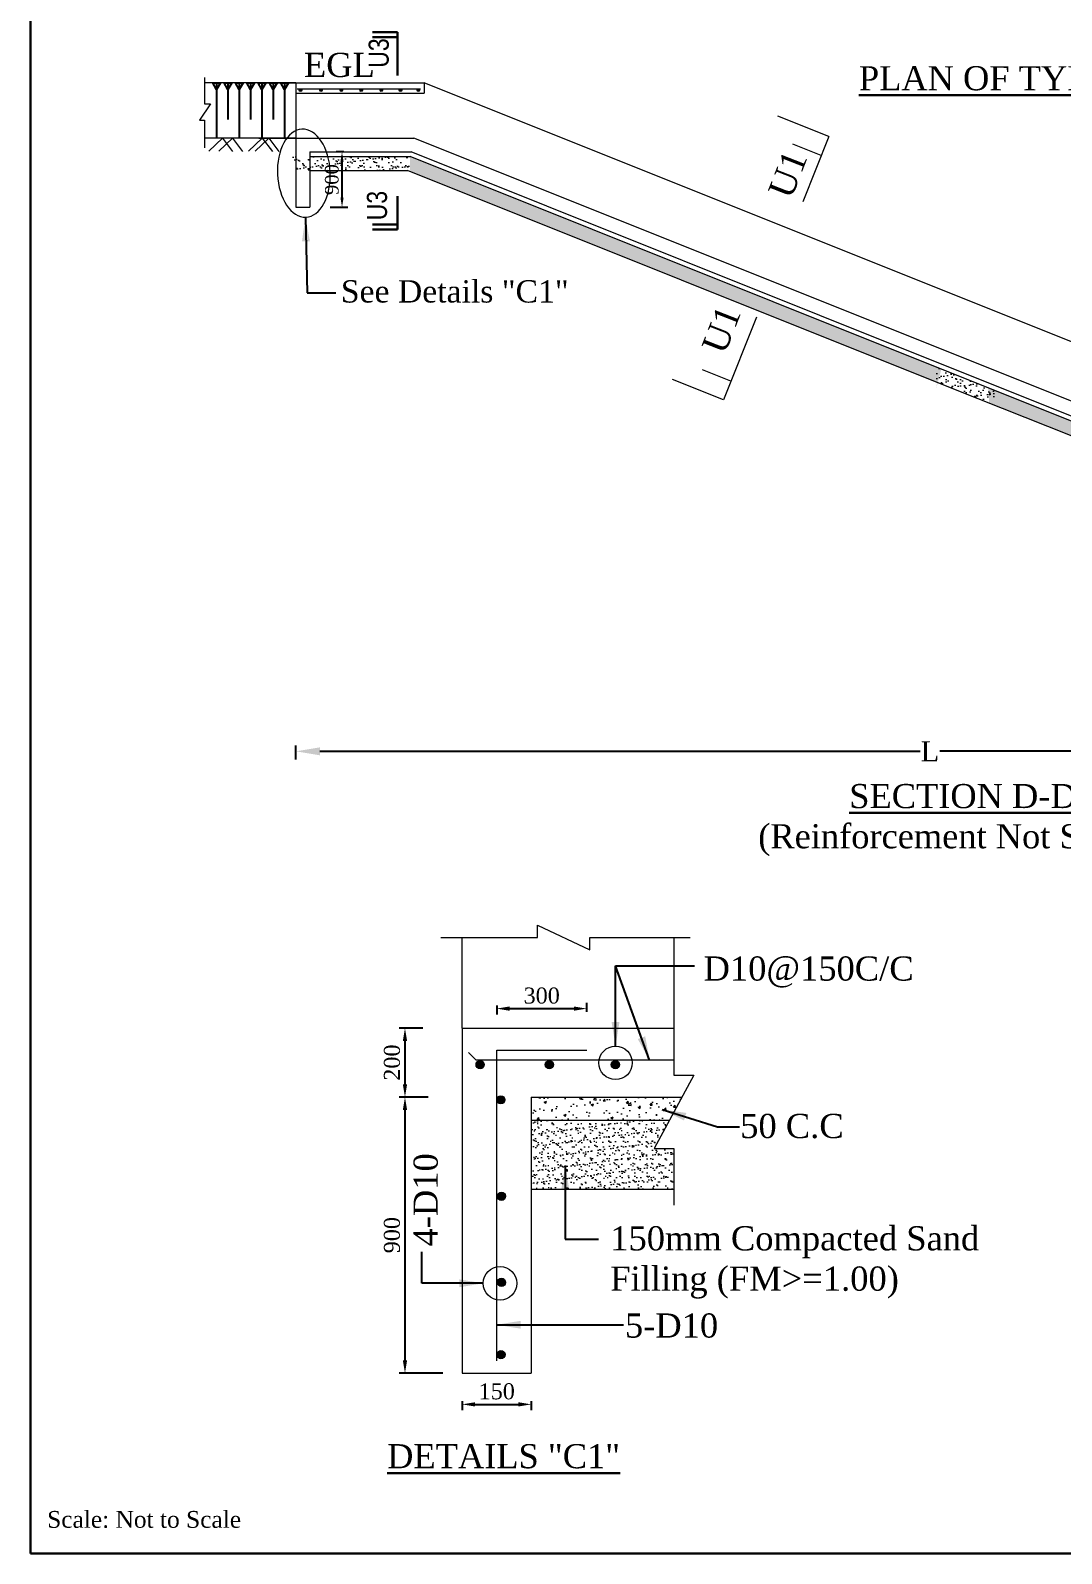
# Model space of a CAD drawing. Header units: metres. Extents: x -2434 to 11656, y -15288 to 8109.
# Drawn here: x 3178.5 to 3242.9, y -14114.4 to -14019.2 of the extents above; entities that cross this region are included whole.
import ezdxf

# ---------------------------------------------------------------- set-up
doc = ezdxf.new("R2010")
doc.units = ezdxf.units.M
doc.layers.add('Blocks', color=11, linetype='Continuous', lineweight=9)
doc.layers.add('Layer1', color=7, linetype='Continuous', lineweight=13)
doc.layers.add('LINE', color=7, linetype='Continuous')
doc.styles.get("Standard").update_dxf_attribs({"font": 'times.ttf'})
doc.styles.add('TIMES', font='ARIALN.TTF')
doc.dimstyles.get("Standard").update_dxf_attribs({"dimtxt": 0.5, "dimasz": 0.4075, "dimexe": 0.364, "dimexo": 0.219, "dimgap": 0.09, "dimtad": 0, "dimdec": 0, "dimlfac": 1000, "dimzin": 0, "dimdsep": 46, "dimtxsty": 'Standard', "dimcen": 0.09, "dimadec": 0, "dimazin": 0, "dimtfac": 1, "dimtdec": 0, "dimtofl": 0, "dimtmove": 0, "dimatfit": 3, "dimfxl": 1, "dimtolj": 1, "dimtzin": 0, "dimarcsym": 0})
pattern_1 = [(50, (3392.7416, -14631.315), (1.4665866, -0.1283096), [0.1533525, -1.6868775]), (355, (3392.7416, -14631.315), (-0.2837047, 1.538006), [0.122682, -1.349502]), (100.451, (3392.8638, -14631.3257), (1.182887, 1.4096893), [0.1303295, -1.4336245]), (46.1842, (3392.7416, -14630.9061), (2.182186, -0.338441), [0.230029, -2.530316]), (96.6356, (3392.9234, -14630.9343), (1.911104, 1.991776), [0.195494, -2.150437]), (351.184, (3392.7416, -14630.906), (1.911107, 1.991772), [0.184023, -2.024253]), (21, (3392.946, -14631.0083), (1.2204998, -0.8232374), [0.1533525, -1.6868775]), (326, (3392.946, -14631.0083), (0.4975063, 1.482713), [0.122682, -1.349502]), (71.4514, (3393.0477, -14631.077), (1.7180028, 0.659479), [0.1303295, -1.4336245]), (37.5, (3392.74155, -14631.31505), (0.02486326, 0.68066806), [0, -1.3331444, 0, -1.369949, 0, -1.3546137]), (7.5, (3392.74155, -14631.31505), (0.5378983, 0.8064536), [0, -0.7810754, 0, -1.3024739, 0, -0.5162867]), (327.5, (3392.2856, -14631.31505), (1.0915043, -0.0461164), [0, -0.511175, 0, -1.594866, 0, -2.1162645]), (317.5, (3392.0811, -14631.3151), (1.1924399, 0.2046833), [0, -0.6645275, 0, -1.0591546, 0, -1.5028545])]
pattern_2 = [(37.5, (3392.74155, -14631.31505), (-0.01840036, 0.56282522), [0, -0.443992, 0, -0.49657, 0, -0.4746625]), (7.5, (3392.74155, -14631.31505), (0.5169518, 0.8243489), [0, -0.239522, 0, -0.400177, 0, -0.1533525]), (327.5, (3392.38227, -14631.31505), (0.90964123, 0.00165276), [0, -0.14605, 0, -0.52578, 0, -0.686435]), (317.5, (3392.3823, -14631.31505), (0.8780899, 0.2563687), [0, -0.073025, 0, -0.344678, 0, -0.394335])]
pattern_3 = [(37.5, (3345.56515, -14675.08254), (-0.01840036, 0.56282522), [0, -0.443992, 0, -0.49657, 0, -0.4746625]), (7.5, (3345.56515, -14675.08254), (0.5169518, 0.8243489), [0, -0.239522, 0, -0.400177, 0, -0.1533525]), (327.5, (3345.20587, -14675.08254), (0.90964123, 0.00165276), [0, -0.14605, 0, -0.52578, 0, -0.686435]), (317.5, (3345.2059, -14675.0825), (0.8780899, 0.2563687), [0, -0.073025, 0, -0.344678, 0, -0.394335])]
pattern_4 = [(37.5, (3345.56515, -14679.736), (-0.01840036, 0.56282522), [0, -0.443992, 0, -0.49657, 0, -0.4746625]), (7.5, (3345.56515, -14679.736), (0.5169518, 0.8243489), [0, -0.239522, 0, -0.400177, 0, -0.1533525]), (327.5, (3345.20587, -14679.736), (0.90964123, 0.00165276), [0, -0.14605, 0, -0.52578, 0, -0.686435]), (317.5, (3345.2059, -14679.736), (0.8780899, 0.2563687), [0, -0.073025, 0, -0.344678, 0, -0.394335])]

# ---------------------------------------------------------------- blocks, each defined once
blk = doc.blocks.new('*D1212')
at = {"layer": 'Blocks', "color": 0, "lineweight": -2, "ltscale": 0.5}
for p, q in [((3205.444, -14104.839), (3205.444, -14105.403)), ((3206.244, -14105.039), (3208.957, -14105.039)), ((3209.757, -14104.839), (3209.757, -14105.403))]:
    blk.add_line(p, q, dxfattribs=at)
at = {"layer": 'Blocks', "color": 0, "lineweight": -3, "ltscale": 0.5}
for points in [[(3206.244, -14104.906), (3206.244, -14105.172), (3205.444, -14105.039)], [(3208.957, -14104.906), (3208.957, -14105.172), (3209.757, -14105.039)]]:
    blk.add_solid(points, dxfattribs=at)
at = {"layer": 'Defpoints', "color": 0, "lineweight": -3, "ltscale": 0.5}
for p in [(3205.444, -14104.62), (3209.757, -14104.62), (3209.757, -14105.039)]:
    blk.add_point(p, dxfattribs=at)
at = {"layer": 'Blocks', "color": 0, "lineweight": 30, "ltscale": 0.5, "insert": (3207.601, -14104.23), "char_height": 1, "attachment_point": 5}
blk.add_mtext('\\A1;150', dxfattribs=at)
blk = doc.blocks.new('*D1213')
at = {"layer": 'Blocks', "color": 0, "lineweight": -2, "ltscale": 0.5}
for p, q in [((3202.981, -14081.528), (3201.501, -14081.528)), ((3201.865, -14082.328), (3201.865, -14085.04)), ((3203.314, -14085.84), (3201.501, -14085.84))]:
    blk.add_line(p, q, dxfattribs=at)
at = {"layer": 'Blocks', "color": 0, "lineweight": -3, "ltscale": 0.5}
for points in [[(3201.732, -14082.328), (3201.998, -14082.328), (3201.865, -14081.528)], [(3201.732, -14085.04), (3201.998, -14085.04), (3201.865, -14085.84)]]:
    blk.add_solid(points, dxfattribs=at)
at = {"layer": 'Defpoints', "color": 0, "lineweight": -3, "ltscale": 0.5}
for p in [(3203.2, -14081.528), (3201.865, -14085.84), (3203.533, -14085.84)]:
    blk.add_point(p, dxfattribs=at)
at = {"layer": 'Blocks', "color": 0, "lineweight": 30, "ltscale": 0.5, "insert": (3201.056, -14083.684), "char_height": 1, "attachment_point": 5, "rotation": 90}
blk.add_mtext('\\A1;200', dxfattribs=at)
blk = doc.blocks.new('*D1214')
at = {"layer": 'Blocks', "color": 0, "lineweight": -2, "ltscale": 0.5}
for p, q in [((3202.981, -14085.84), (3201.501, -14085.84)), ((3201.865, -14086.64), (3201.865, -14102.29)), ((3204.223, -14103.09), (3201.501, -14103.09))]:
    blk.add_line(p, q, dxfattribs=at)
at = {"layer": 'Blocks', "color": 0, "lineweight": -3, "ltscale": 0.5}
for points in [[(3201.732, -14086.64), (3201.998, -14086.64), (3201.865, -14085.84)], [(3201.732, -14102.29), (3201.998, -14102.29), (3201.865, -14103.09)]]:
    blk.add_solid(points, dxfattribs=at)
at = {"layer": 'Defpoints', "color": 0, "lineweight": -3, "ltscale": 0.5}
for p in [(3203.2, -14085.84), (3201.865, -14103.09), (3204.442, -14103.09)]:
    blk.add_point(p, dxfattribs=at)
at = {"layer": 'Blocks', "color": 0, "lineweight": 30, "ltscale": 0.5, "insert": (3201.055, -14094.465), "char_height": 1, "attachment_point": 5, "rotation": 90}
blk.add_mtext('\\A1;900', dxfattribs=at)
blk = doc.blocks.new('*D1215')
at = {"layer": 'Blocks', "color": 0, "lineweight": -2, "ltscale": 0.5}
for p, q in [((3207.601, -14080.112), (3207.601, -14080.676)), ((3213.221, -14080.512), (3213.221, -14079.948)), ((3208.401, -14080.312), (3212.421, -14080.312))]:
    blk.add_line(p, q, dxfattribs=at)
at = {"layer": 'Blocks', "color": 0, "lineweight": -3, "ltscale": 0.5}
for points in [[(3208.401, -14080.179), (3208.401, -14080.445), (3207.601, -14080.312)], [(3212.421, -14080.179), (3212.421, -14080.445), (3213.221, -14080.312)]]:
    blk.add_solid(points, dxfattribs=at)
at = {"layer": 'Defpoints', "color": 0, "lineweight": -3, "ltscale": 0.5}
for p in [(3207.601, -14079.893), (3213.221, -14080.312), (3213.221, -14080.731)]:
    blk.add_point(p, dxfattribs=at)
at = {"layer": 'Blocks', "color": 0, "lineweight": 30, "ltscale": 0.5, "insert": (3210.411, -14079.503), "char_height": 1, "attachment_point": 5}
blk.add_mtext('\\A1;300', dxfattribs=at)
blk = doc.blocks.new('*D1237')
at = {"layer": 'Blocks', "color": 0, "lineweight": -2, "ltscale": 0.5}
for p, q in [((3198.043, -14026.787), (3197.566, -14026.787)), ((3197.93, -14029.637), (3197.93, -14027.387)), ((3197.19, -14030.237), (3198.294, -14030.237))]:
    blk.add_line(p, q, dxfattribs=at)
at = {"layer": 'Blocks', "color": 0, "lineweight": -3, "ltscale": 0.5}
for points in [[(3197.83, -14027.387), (3198.03, -14027.387), (3197.93, -14026.787)], [(3197.83, -14029.637), (3198.03, -14029.637), (3197.93, -14030.237)]]:
    blk.add_solid(points, dxfattribs=at)
at = {"layer": 'Defpoints', "color": 0, "lineweight": -3, "ltscale": 0.5}
for p in [(3197.93, -14026.787), (3198.262, -14026.787), (3196.971, -14030.237)]:
    blk.add_point(p, dxfattribs=at)
at = {"layer": 'Blocks', "color": 0, "lineweight": 30, "ltscale": 0.5, "insert": (3197.296, -14028.512), "char_height": 0.85, "attachment_point": 5, "rotation": 90}
blk.add_mtext('\\A1;900', dxfattribs=at)
blk = doc.blocks.new('*D1238')
at = {"layer": 'Blocks', "color": 0, "lineweight": -2, "ltscale": 0.5}
for p, q in [((3274.299, -14060.159), (3274.299, -14064.6)), ((3195.053, -14064.74), (3195.053, -14063.872)), ((3196.553, -14064.236), (3234.06, -14064.236)), ((3272.799, -14064.236), (3235.291, -14064.236))]:
    blk.add_line(p, q, dxfattribs=at)
at = {"layer": 'Blocks', "color": 0, "lineweight": -3, "ltscale": 0.5}
for points in [[(3196.553, -14063.986), (3196.553, -14064.486), (3195.053, -14064.236)], [(3272.799, -14063.986), (3272.799, -14064.486), (3274.299, -14064.236)]]:
    blk.add_solid(points, dxfattribs=at)
at = {"layer": 'Defpoints', "color": 0, "lineweight": -3, "ltscale": 0.5}
for p in [(3274.299, -14059.94), (3195.053, -14064.959), (3274.299, -14064.236)]:
    blk.add_point(p, dxfattribs=at)
at = {"layer": 'Blocks', "color": 0, "lineweight": 30, "ltscale": 0.5, "insert": (3234.676, -14064.236), "char_height": 1.25, "attachment_point": 5}
blk.add_mtext('\\A1;L', dxfattribs=at)
blk = doc.blocks.new('*D1261')
at = {"layer": 'Blocks', "color": 0, "lineweight": -2, "ltscale": 0.5}
for p, q in [((3205.444, -14104.839), (3205.444, -14105.403)), ((3206.244, -14105.039), (3208.957, -14105.039)), ((3209.757, -14104.839), (3209.757, -14105.403))]:
    blk.add_line(p, q, dxfattribs=at)
at = {"layer": 'Blocks', "color": 0, "lineweight": -3, "ltscale": 0.5}
for points in [[(3206.244, -14104.906), (3206.244, -14105.172), (3205.444, -14105.039)], [(3208.957, -14104.906), (3208.957, -14105.172), (3209.757, -14105.039)]]:
    blk.add_solid(points, dxfattribs=at)
at = {"layer": 'Defpoints', "color": 0, "lineweight": -3, "ltscale": 0.5}
for p in [(3205.444, -14104.62), (3209.757, -14104.62), (3209.757, -14105.039)]:
    blk.add_point(p, dxfattribs=at)
at = {"layer": 'Blocks', "color": 0, "lineweight": 30, "ltscale": 0.5, "insert": (3207.601, -14104.23), "char_height": 1, "attachment_point": 5}
blk.add_mtext('\\A1;150', dxfattribs=at)
blk = doc.blocks.new('*D1262')
at = {"layer": 'Blocks', "color": 0, "lineweight": -2, "ltscale": 0.5}
for p, q in [((3202.981, -14081.528), (3201.501, -14081.528)), ((3201.865, -14082.328), (3201.865, -14085.04)), ((3203.314, -14085.84), (3201.501, -14085.84))]:
    blk.add_line(p, q, dxfattribs=at)
at = {"layer": 'Blocks', "color": 0, "lineweight": -3, "ltscale": 0.5}
for points in [[(3201.732, -14082.328), (3201.998, -14082.328), (3201.865, -14081.528)], [(3201.732, -14085.04), (3201.998, -14085.04), (3201.865, -14085.84)]]:
    blk.add_solid(points, dxfattribs=at)
at = {"layer": 'Defpoints', "color": 0, "lineweight": -3, "ltscale": 0.5}
for p in [(3203.2, -14081.528), (3201.865, -14085.84), (3203.533, -14085.84)]:
    blk.add_point(p, dxfattribs=at)
at = {"layer": 'Blocks', "color": 0, "lineweight": 30, "ltscale": 0.5, "insert": (3201.056, -14083.684), "char_height": 1, "attachment_point": 5, "rotation": 90}
blk.add_mtext('\\A1;200', dxfattribs=at)
blk = doc.blocks.new('*D1263')
at = {"layer": 'Blocks', "color": 0, "lineweight": -2, "ltscale": 0.5}
for p, q in [((3202.981, -14085.84), (3201.501, -14085.84)), ((3201.865, -14086.64), (3201.865, -14102.29)), ((3204.223, -14103.09), (3201.501, -14103.09))]:
    blk.add_line(p, q, dxfattribs=at)
at = {"layer": 'Blocks', "color": 0, "lineweight": -3, "ltscale": 0.5}
for points in [[(3201.732, -14086.64), (3201.998, -14086.64), (3201.865, -14085.84)], [(3201.732, -14102.29), (3201.998, -14102.29), (3201.865, -14103.09)]]:
    blk.add_solid(points, dxfattribs=at)
at = {"layer": 'Defpoints', "color": 0, "lineweight": -3, "ltscale": 0.5}
for p in [(3203.2, -14085.84), (3201.865, -14103.09), (3204.442, -14103.09)]:
    blk.add_point(p, dxfattribs=at)
at = {"layer": 'Blocks', "color": 0, "lineweight": 30, "ltscale": 0.5, "insert": (3201.055, -14094.465), "char_height": 1, "attachment_point": 5, "rotation": 90}
blk.add_mtext('\\A1;900', dxfattribs=at)
blk = doc.blocks.new('*D1264')
at = {"layer": 'Blocks', "color": 0, "lineweight": -2, "ltscale": 0.5}
for p, q in [((3207.601, -14080.112), (3207.601, -14080.676)), ((3213.221, -14080.512), (3213.221, -14079.948)), ((3208.401, -14080.312), (3212.421, -14080.312))]:
    blk.add_line(p, q, dxfattribs=at)
at = {"layer": 'Blocks', "color": 0, "lineweight": -3, "ltscale": 0.5}
for points in [[(3208.401, -14080.179), (3208.401, -14080.445), (3207.601, -14080.312)], [(3212.421, -14080.179), (3212.421, -14080.445), (3213.221, -14080.312)]]:
    blk.add_solid(points, dxfattribs=at)
at = {"layer": 'Defpoints', "color": 0, "lineweight": -3, "ltscale": 0.5}
for p in [(3207.601, -14079.893), (3213.221, -14080.312), (3213.221, -14080.731)]:
    blk.add_point(p, dxfattribs=at)
at = {"layer": 'Blocks', "color": 0, "lineweight": 30, "ltscale": 0.5, "insert": (3210.411, -14079.503), "char_height": 1, "attachment_point": 5}
blk.add_mtext('\\A1;300', dxfattribs=at)
blk = doc.blocks.new('*D1282')
at = {"layer": 'Blocks', "color": 0, "lineweight": -2, "ltscale": 0.5}
for p, q in [((3198.043, -14026.787), (3197.566, -14026.787)), ((3197.93, -14029.637), (3197.93, -14027.387)), ((3197.19, -14030.237), (3198.294, -14030.237))]:
    blk.add_line(p, q, dxfattribs=at)
at = {"layer": 'Blocks', "color": 0, "lineweight": -3, "ltscale": 0.5}
for points in [[(3197.83, -14027.387), (3198.03, -14027.387), (3197.93, -14026.787)], [(3197.83, -14029.637), (3198.03, -14029.637), (3197.93, -14030.237)]]:
    blk.add_solid(points, dxfattribs=at)
at = {"layer": 'Defpoints', "color": 0, "lineweight": -3, "ltscale": 0.5}
for p in [(3197.93, -14026.787), (3198.262, -14026.787), (3196.971, -14030.237)]:
    blk.add_point(p, dxfattribs=at)
at = {"layer": 'Blocks', "color": 0, "lineweight": 30, "ltscale": 0.5, "insert": (3197.296, -14028.512), "char_height": 0.85, "attachment_point": 5, "rotation": 90}
blk.add_mtext('\\A1;900', dxfattribs=at)
blk = doc.blocks.new('*D1283')
at = {"layer": 'Blocks', "color": 0, "lineweight": -2, "ltscale": 0.5}
for p, q in [((3274.299, -14060.159), (3274.299, -14064.6)), ((3195.053, -14064.74), (3195.053, -14063.872)), ((3196.553, -14064.236), (3234.06, -14064.236)), ((3272.799, -14064.236), (3235.291, -14064.236))]:
    blk.add_line(p, q, dxfattribs=at)
at = {"layer": 'Blocks', "color": 0, "lineweight": -3, "ltscale": 0.5}
for points in [[(3196.553, -14063.986), (3196.553, -14064.486), (3195.053, -14064.236)], [(3272.799, -14063.986), (3272.799, -14064.486), (3274.299, -14064.236)]]:
    blk.add_solid(points, dxfattribs=at)
at = {"layer": 'Defpoints', "color": 0, "lineweight": -3, "ltscale": 0.5}
for p in [(3274.299, -14059.94), (3195.053, -14064.959), (3274.299, -14064.236)]:
    blk.add_point(p, dxfattribs=at)
at = {"layer": 'Blocks', "color": 0, "lineweight": 30, "ltscale": 0.5, "insert": (3234.676, -14064.236), "char_height": 1.25, "attachment_point": 5}
blk.add_mtext('\\A1;L', dxfattribs=at)

msp = doc.modelspace()

# ---------------------------------------------------------------- hatches: boundary and pattern name
at = {"layer": 'Blocks', "lineweight": 13, "ltscale": 0.05}
for points in [[(3195.258964, -14022.924963, 1), (3195.41327, -14022.924963, 1)], [(3195.258964, -14022.924963, 1), (3195.41327, -14022.924963, 1)], [(3196.53641, -14022.924963, 1), (3196.690717, -14022.924963, 1)], [(3196.53641, -14022.924963, 1), (3196.690717, -14022.924963, 1)], [(3197.815256, -14022.924963, 1), (3197.969562, -14022.924963, 1)], [(3197.815256, -14022.924963, 1), (3197.969562, -14022.924963, 1)], [(3199.053362, -14022.924963, 1), (3199.207668, -14022.924963, 1)], [(3199.053362, -14022.924963, 1), (3199.207668, -14022.924963, 1)], [(3200.305631, -14022.924963, 1), (3200.459937, -14022.924963, 1)], [(3200.305631, -14022.924963, 1), (3200.459937, -14022.924963, 1)], [(3201.507193, -14022.924963, 1), (3201.661499, -14022.924963, 1)], [(3201.507193, -14022.924963, 1), (3201.661499, -14022.924963, 1)], [(3202.624653, -14022.924963, 1), (3202.778959, -14022.924963, 1)], [(3202.624653, -14022.924963, 1), (3202.778959, -14022.924963, 1)], [(3206.304349, -14083.812657, 1), (3206.818703, -14083.812657, 1)], [(3206.304349, -14083.812657, 1), (3206.818703, -14083.812657, 1)], [(3210.630113, -14083.812657, 1), (3211.144468, -14083.812657, 1)], [(3210.630113, -14083.812657, 1), (3211.144468, -14083.812657, 1)], [(3214.760222, -14083.812657, 1), (3215.274576, -14083.812657, 1)], [(3214.760222, -14083.812657, 1), (3215.274576, -14083.812657, 1)], [(3207.59963, -14086.011111, 1), (3208.113985, -14086.011111, 1)], [(3207.59963, -14086.011111, 1), (3208.113985, -14086.011111, 1)], [(3207.636174, -14092.035485, 1), (3208.150528, -14092.035485, 1)], [(3207.636174, -14092.035485, 1), (3208.150528, -14092.035485, 1)], [(3207.636174, -14097.418965, 1), (3208.150528, -14097.418965, 1)], [(3207.636174, -14097.418965, 1), (3208.150528, -14097.418965, 1)], [(3207.605575, -14101.927894, 1), (3208.11993, -14101.927894, 1)], [(3207.605575, -14101.927894, 1), (3208.11993, -14101.927894, 1)]]:
    msp.add_hatch(color=0, dxfattribs=at).paths.add_polyline_path(points)
at = {"layer": 'Blocks', "lineweight": 5, "ltscale": 0.05}
h = msp.add_hatch(dxfattribs=at)
h.set_pattern_fill('AR-SAND', color=0, scale=0.0115, style=0)
h.set_pattern_definition(pattern_3)
edge = h.paths.add_edge_path()
edge.add_line((3202.187884, -14027.074644), (3194.717253, -14027.074644))
edge.add_ellipse((3193.218179, -14028.116962), major_axis=(0.120804, -2.752532), ratio=0.598963303, start_angle=92.23859277, end_angle=110.73779782, ccw=False)
edge.add_line((3194.860868, -14027.937144), (3202.021781, -14027.937144))
edge.add_line((3202.021781, -14027.937144), (3202.187884, -14028.003585))
edge.add_line((3202.187884, -14028.003585), (3202.187884, -14027.074644))
h.paths.add_polyline_path([(3194.801917, -14029.786523), (3194.801917, -14027.237764), (3196.2879, -14027.237764), (3196.2879, -14029.786523)], flags=9)
h = msp.add_hatch(dxfattribs=at)
h.set_pattern_fill('AR-SAND', color=0, scale=0.0115, style=0)
h.set_pattern_definition(pattern_3)
edge = h.paths.add_edge_path()
edge.add_line((3202.187884, -14027.074644), (3194.717253, -14027.074644))
edge.add_ellipse((3193.218179, -14028.116962), major_axis=(0.120804, -2.752532), ratio=0.598963303, start_angle=92.23859277, end_angle=110.73779782, ccw=False)
edge.add_line((3194.860868, -14027.937144), (3202.021781, -14027.937144))
edge.add_line((3202.021781, -14027.937144), (3202.187884, -14028.003585))
edge.add_line((3202.187884, -14028.003585), (3202.187884, -14027.074644))
h.paths.add_polyline_path([(3194.801917, -14029.786523), (3194.801917, -14027.237764), (3196.2879, -14027.237764), (3196.2879, -14029.786523)], flags=9)
h = msp.add_hatch(dxfattribs=at)
h.set_pattern_fill('AR-SAND', color=0, scale=0.0115, style=0)
h.set_pattern_definition(pattern_3)
edge = h.paths.add_edge_path()
edge.add_line((3202.187884, -14027.074644), (3202.187884, -14028.003585))
edge.add_line((3202.187884, -14028.003585), (3235.128227, -14041.179722))
edge.add_ellipse((3236.709072, -14042.107273), major_axis=(0.120804, -2.752532), ratio=0.598963303, start_angle=228.94664793, end_angle=248.80820933, ccw=False)
edge.add_line((3235.386477, -14040.354081), (3202.187884, -14027.074644))
h = msp.add_hatch(dxfattribs=at)
h.set_pattern_fill('AR-SAND', color=0, scale=0.0115, style=0)
h.set_pattern_definition(pattern_3)
edge = h.paths.add_edge_path()
edge.add_line((3202.187884, -14027.074644), (3202.187884, -14028.003585))
edge.add_line((3202.187884, -14028.003585), (3235.128227, -14041.179722))
edge.add_ellipse((3236.709072, -14042.107273), major_axis=(0.120804, -2.752532), ratio=0.598963303, start_angle=228.94664793, end_angle=248.80820933, ccw=False)
edge.add_line((3235.386477, -14040.354081), (3202.187884, -14027.074644))
h = msp.add_hatch(dxfattribs=at)
h.set_pattern_fill('AR-SAND', color=0, scale=0.0115, style=0)
h.set_pattern_definition(pattern_4)
h.paths.add_polyline_path([(3236.280013, -14041.640436), (3236.280013, -14040.711495), (3235.074893, -14040.229447), (3235.074893, -14041.158388)])
h = msp.add_hatch(dxfattribs=at)
h.set_pattern_fill('AR-SAND', color=0, scale=0.0115, style=0)
h.set_pattern_definition(pattern_4)
h.paths.add_polyline_path([(3236.280013, -14041.640436), (3236.280013, -14040.711495), (3235.074893, -14040.229447), (3235.074893, -14041.158388)])
h = msp.add_hatch(dxfattribs=at)
h.set_pattern_fill('AR-SAND', color=0, scale=0.0115, style=0)
h.set_pattern_definition(pattern_4)
h.paths.add_polyline_path([(3236.280013, -14041.640436), (3237.142513, -14041.985436), (3237.142513, -14041.056495), (3236.280013, -14040.711495)])
h = msp.add_hatch(dxfattribs=at)
h.set_pattern_fill('AR-SAND', color=0, scale=0.0115, style=0)
h.set_pattern_definition(pattern_4)
h.paths.add_polyline_path([(3236.280013, -14041.640436), (3237.142513, -14041.985436), (3237.142513, -14041.056495), (3236.280013, -14040.711495)])
h = msp.add_hatch(dxfattribs=at)
h.set_pattern_fill('AR-SAND', color=0, scale=0.0115, style=0)
h.set_pattern_definition(pattern_3)
h.paths.add_polyline_path([(3276.532468, -14058.966011), (3276.532468, -14056.420776), (3278.018451, -14056.420776), (3278.018451, -14058.966011)], flags=9)
h.paths.add_polyline_path([(3237.113242, -14043.746228), (3237.113242, -14041.197469), (3238.599225, -14041.197469), (3238.599225, -14043.746228)], flags=9)
h.paths.add_polyline_path([(3274.284353, -14056.687144), (3274.284353, -14055.824644), (3274.062884, -14055.824644), (3238.306141, -14041.521946), (3238.308428, -14041.536528), (3238.310669, -14041.551126), (3238.312863, -14041.565741), (3238.31501, -14041.580372), (3238.317109, -14041.595018), (3238.319162, -14041.609679), (3238.321167, -14041.624354), (3238.323125, -14041.639044), (3238.325035, -14041.653748), (3238.326898, -14041.668465), (3238.328714, -14041.683194), (3238.330482, -14041.697936), (3238.332203, -14041.712691), (3238.333876, -14041.727456), (3238.335501, -14041.742233), (3238.337079, -14041.757021), (3238.338609, -14041.771819), (3238.340091, -14041.786626), (3238.341525, -14041.801444), (3238.342911, -14041.81627), (3238.34425, -14041.831104), (3238.34554, -14041.845947), (3238.346782, -14041.860797), (3238.347977, -14041.875655), (3238.349123, -14041.89052), (3238.350221, -14041.90539), (3238.351271, -14041.920267), (3238.352273, -14041.935149), (3238.353226, -14041.950036), (3238.354132, -14041.964928), (3238.354989, -14041.979824), (3238.355798, -14041.994724), (3238.356558, -14042.009627), (3238.35727, -14042.024533), (3238.357934, -14042.039442), (3238.35855, -14042.054352), (3238.359117, -14042.069264), (3238.359635, -14042.084177), (3238.360106, -14042.099091), (3238.360527, -14042.114004), (3238.360901, -14042.128918), (3238.361226, -14042.143831), (3238.361502, -14042.158743), (3238.36173, -14042.173654), (3238.361909, -14042.188562), (3238.36204, -14042.203469), (3238.362123, -14042.218372), (3238.362157, -14042.233272), (3238.362142, -14042.248169), (3238.362079, -14042.263061), (3238.361968, -14042.277949), (3238.361808, -14042.292831), (3238.361599, -14042.307709), (3238.361342, -14042.32258), (3238.361037, -14042.337445), (3238.360683, -14042.352303), (3238.360281, -14042.367154), (3238.35983, -14042.381998), (3238.359331, -14042.396833), (3238.358783, -14042.41166), (3238.358187, -14042.426478), (3238.357542, -14042.441287), (3238.35685, -14042.456086), (3238.356108, -14042.470875), (3273.896781, -14056.687144)])
h = msp.add_hatch(dxfattribs=at)
h.set_pattern_fill('AR-SAND', color=0, scale=0.0115, style=0)
h.set_pattern_definition(pattern_3)
h.paths.add_polyline_path([(3276.532468, -14058.966011), (3276.532468, -14056.420776), (3278.018451, -14056.420776), (3278.018451, -14058.966011)], flags=9)
h.paths.add_polyline_path([(3237.113242, -14043.746228), (3237.113242, -14041.197469), (3238.599225, -14041.197469), (3238.599225, -14043.746228)], flags=9)
h.paths.add_polyline_path([(3274.284353, -14056.687144), (3274.284353, -14055.824644), (3274.062884, -14055.824644), (3238.306141, -14041.521946), (3238.308428, -14041.536528), (3238.310669, -14041.551126), (3238.312863, -14041.565741), (3238.31501, -14041.580372), (3238.317109, -14041.595018), (3238.319162, -14041.609679), (3238.321167, -14041.624354), (3238.323125, -14041.639044), (3238.325035, -14041.653748), (3238.326898, -14041.668465), (3238.328714, -14041.683194), (3238.330482, -14041.697936), (3238.332203, -14041.712691), (3238.333876, -14041.727456), (3238.335501, -14041.742233), (3238.337079, -14041.757021), (3238.338609, -14041.771819), (3238.340091, -14041.786626), (3238.341525, -14041.801444), (3238.342911, -14041.81627), (3238.34425, -14041.831104), (3238.34554, -14041.845947), (3238.346782, -14041.860797), (3238.347977, -14041.875655), (3238.349123, -14041.89052), (3238.350221, -14041.90539), (3238.351271, -14041.920267), (3238.352273, -14041.935149), (3238.353226, -14041.950036), (3238.354132, -14041.964928), (3238.354989, -14041.979824), (3238.355798, -14041.994724), (3238.356558, -14042.009627), (3238.35727, -14042.024533), (3238.357934, -14042.039442), (3238.35855, -14042.054352), (3238.359117, -14042.069264), (3238.359635, -14042.084177), (3238.360106, -14042.099091), (3238.360527, -14042.114004), (3238.360901, -14042.128918), (3238.361226, -14042.143831), (3238.361502, -14042.158743), (3238.36173, -14042.173654), (3238.361909, -14042.188562), (3238.36204, -14042.203469), (3238.362123, -14042.218372), (3238.362157, -14042.233272), (3238.362142, -14042.248169), (3238.362079, -14042.263061), (3238.361968, -14042.277949), (3238.361808, -14042.292831), (3238.361599, -14042.307709), (3238.361342, -14042.32258), (3238.361037, -14042.337445), (3238.360683, -14042.352303), (3238.360281, -14042.367154), (3238.35983, -14042.381998), (3238.359331, -14042.396833), (3238.358783, -14042.41166), (3238.358187, -14042.426478), (3238.357542, -14042.441287), (3238.35685, -14042.456086), (3238.356108, -14042.470875), (3273.896781, -14056.687144)])
h = msp.add_hatch(dxfattribs=at)
h.set_pattern_fill('AR-SAND', color=0, scale=0.0115, style=0)
h.set_pattern_definition(pattern_4)
h.paths.add_polyline_path([(3237.142513, -14041.985436), (3238.697091, -14042.607267), (3238.709917, -14041.683457), (3237.142513, -14041.056495)])
h = msp.add_hatch(dxfattribs=at)
h.set_pattern_fill('AR-SAND', color=0, scale=0.0115, style=0)
h.set_pattern_definition(pattern_4)
h.paths.add_polyline_path([(3237.142513, -14041.985436), (3238.697091, -14042.607267), (3238.709917, -14041.683457), (3237.142513, -14041.056495)])
h = msp.add_hatch(dxfattribs=at)
h.set_pattern_fill('AR-CONC', color=0, scale=0.00805, style=0)
h.set_pattern_definition(pattern_1)
h.paths.add_polyline_path([(3219.180888, -14085.840215), (3209.756918, -14085.840215), (3209.756918, -14087.277715), (3218.405904, -14087.277715)])
h = msp.add_hatch(dxfattribs=at)
h.set_pattern_fill('AR-CONC', color=0, scale=0.00805, style=0)
h.set_pattern_definition(pattern_1)
h.paths.add_polyline_path([(3219.180888, -14085.840215), (3209.756918, -14085.840215), (3209.756918, -14087.277715), (3218.405904, -14087.277715)])
h = msp.add_hatch(dxfattribs=at)
h.set_pattern_fill('AR-SAND', color=0, scale=0.0115, style=0)
h.set_pattern_definition(pattern_2)
h.paths.add_polyline_path([(3209.756918, -14087.277715), (3209.756918, -14091.590215), (3218.670195, -14091.590215), (3218.670195, -14089.058076), (3217.446077, -14089.058076), (3218.405904, -14087.277715)])
h = msp.add_hatch(dxfattribs=at)
h.set_pattern_fill('AR-SAND', color=0, scale=0.0115, style=0)
h.set_pattern_definition(pattern_2)
h.paths.add_polyline_path([(3209.756918, -14087.277715), (3209.756918, -14091.590215), (3218.670195, -14091.590215), (3218.670195, -14089.058076), (3217.446077, -14089.058076), (3218.405904, -14087.277715)])

# ---------------------------------------------------------------- linework, layer by layer
at = {"layer": 'Blocks', "color": 0, "lineweight": 13, "ltscale": 0.05}
for p, q in [((3195.052513, -14022.474644), (3189.34116, -14022.474644)), ((3195.052513, -14022.474644), (3189.34116, -14022.474644)), ((3192.723763, -14022.474644), (3203.073763, -14022.474644)), ((3192.723763, -14022.474644), (3203.073763, -14022.474644)), ((3195.052513, -14022.474644), (3195.052513, -14030.237144)), ((3195.052513, -14022.474644), (3195.052513, -14030.237144)), ((3195.052513, -14023.108987), (3203.073763, -14023.108987)), ((3195.052513, -14023.108987), (3203.073763, -14023.108987)), ((3195.136229, -14022.844121), (3202.826911, -14022.844121)), ((3195.136229, -14022.844121), (3202.826911, -14022.844121)), ((3275.146853, -14051.30388), (3203.073763, -14022.474644)), ((3203.073763, -14022.474644), (3203.073763, -14023.108987)), ((3275.146853, -14051.30388), (3203.073763, -14022.474644)), ((3203.073763, -14022.474644), (3203.073763, -14023.108987)), ((3228.357636, -14025.818557), (3225.173015, -14024.544708)), ((3228.357636, -14025.818557), (3225.173015, -14024.544708)), ((3195.052513, -14025.924644), (3189.34116, -14025.924644)), ((3195.052513, -14025.924644), (3189.34116, -14025.924644)), ((3192.723763, -14025.924644), (3202.409353, -14025.924644)), ((3192.723763, -14025.924644), (3202.409353, -14025.924644)), ((3275.146853, -14055.019644), (3202.409353, -14025.924644)), ((3275.146853, -14055.019644), (3202.409353, -14025.924644)), ((3228.357636, -14025.818557), (3226.727205, -14029.894633)), ((3228.357636, -14025.818557), (3226.727205, -14029.894633)), ((3195.915013, -14026.787144), (3202.243251, -14026.787144)), ((3195.915013, -14026.787144), (3195.915013, -14030.237144)), ((3195.915013, -14026.787144), (3202.243251, -14026.787144)), ((3195.915013, -14026.787144), (3195.915013, -14030.237144)), ((3236.280013, -14040.401848), (3202.243251, -14026.787144)), ((3236.280013, -14040.401848), (3202.243251, -14026.787144)), ((3227.878712, -14027.015865), (3226.104241, -14026.306077)), ((3227.878712, -14027.015865), (3226.104241, -14026.306077)), ((3195.915013, -14027.074644), (3202.187884, -14027.074644)), ((3195.915013, -14027.074644), (3202.187884, -14027.074644)), ((3195.915013, -14027.937144), (3202.021781, -14027.937144)), ((3195.915013, -14027.937144), (3202.021781, -14027.937144)), ((3236.280013, -14041.640436), (3202.021781, -14027.937144)), ((3236.280013, -14041.640436), (3202.021781, -14027.937144)), ((3236.280013, -14040.711495), (3202.187884, -14027.074644)), ((3236.280013, -14040.711495), (3202.187884, -14027.074644)), ((3195.052513, -14030.237144), (3195.915013, -14030.237144)), ((3195.052513, -14030.237144), (3195.915013, -14030.237144)), ((3223.838564, -14037.116236), (3221.777541, -14042.268794)), ((3223.838564, -14037.116236), (3221.777541, -14042.268794)), ((3221.777541, -14042.268794), (3218.59292, -14040.994946)), ((3221.777541, -14042.268794), (3218.59292, -14040.994946)), ((3222.239705, -14041.113383), (3220.465234, -14040.403595)), ((3222.239705, -14041.113383), (3220.465234, -14040.403595)), ((3274.284353, -14055.603585), (3236.280013, -14040.401848)), ((3274.284353, -14055.603585), (3236.280013, -14040.401848)), ((3274.284353, -14055.913232), (3236.280013, -14040.711495)), ((3274.284353, -14055.913232), (3236.280013, -14040.711495)), ((3274.284353, -14056.842172), (3236.280013, -14041.640436)), ((3274.284353, -14056.842172), (3236.280013, -14041.640436)), ((3205.444418, -14081.527715), (3205.444418, -14075.877182)), ((3205.444418, -14081.527715), (3205.444418, -14075.877182)), ((3205.444418, -14081.527715), (3218.670195, -14081.527715)), ((3205.444418, -14081.527715), (3205.444418, -14103.090215)), ((3205.444418, -14081.527715), (3218.670195, -14081.527715)), ((3205.444418, -14081.527715), (3205.444418, -14103.090215)), ((3209.756918, -14085.840215), (3219.180888, -14085.840215)), ((3209.756918, -14085.840215), (3209.756918, -14103.090215)), ((3209.756918, -14085.840215), (3219.180888, -14085.840215)), ((3209.756918, -14085.840215), (3209.756918, -14103.090215)), ((3209.756918, -14087.277715), (3218.405904, -14087.277715)), ((3209.756918, -14087.277715), (3218.405904, -14087.277715)), ((3209.756918, -14091.590215), (3218.670195, -14091.590215)), ((3209.756918, -14091.590215), (3218.670195, -14091.590215)), ((3205.444418, -14103.090215), (3209.756918, -14103.090215)), ((3205.444418, -14103.090215), (3209.756918, -14103.090215))]:
    msp.add_line(p, q, dxfattribs=at)
at = {"layer": 'Blocks', "color": 0, "lineweight": 20, "ltscale": 0.05}
for p, q in [((3206.317113, -14083.539552), (3205.840824, -14083.054408)), ((3206.317113, -14083.539552), (3205.840824, -14083.054408)), ((3207.600668, -14102.315336), (3207.600668, -14082.918101)), ((3207.600668, -14082.918101), (3213.221376, -14082.918101)), ((3207.600668, -14102.315336), (3207.600668, -14082.918101)), ((3207.600668, -14082.918101), (3213.221376, -14082.918101)), ((3218.670195, -14083.539552), (3206.317113, -14083.539552)), ((3218.670195, -14083.539552), (3206.317113, -14083.539552))]:
    msp.add_line(p, q, dxfattribs=at)
at = {"layer": 'Blocks', "color": 0, "lineweight": 13, "ltscale": 0.05}
for points in [[(3189.34116, -14022.140533), (3189.34116, -14023.774304), (3189.718203, -14023.774304), (3189.016001, -14024.80855), (3189.34116, -14024.80855), (3189.34116, -14026.537133)], [(3189.34116, -14022.140533), (3189.34116, -14023.774304), (3189.718203, -14023.774304), (3189.016001, -14024.80855), (3189.34116, -14024.80855), (3189.34116, -14026.537133)], [(3189.606812, -14026.742711), (3190.465123, -14025.924644), (3191.090714, -14026.753751)], [(3189.606812, -14026.742711), (3190.465123, -14025.924644), (3191.090714, -14026.753751)], [(3190.22443, -14026.742711), (3191.082741, -14025.924644), (3191.708333, -14026.753751)], [(3190.22443, -14026.742711), (3191.082741, -14025.924644), (3191.708333, -14026.753751)], [(3192.09069, -14026.742711), (3192.949001, -14025.924644), (3193.574593, -14026.753751)], [(3192.09069, -14026.742711), (3192.949001, -14025.924644), (3193.574593, -14026.753751)], [(3192.505749, -14026.742711), (3193.36406, -14025.924644), (3193.989651, -14026.753751)], [(3192.505749, -14026.742711), (3193.36406, -14025.924644), (3193.989651, -14026.753751)], [(3204.111567, -14075.877182), (3210.140011, -14075.877182), (3210.140011, -14075.101105), (3213.417206, -14076.636765), (3213.417206, -14075.877182), (3219.688516, -14075.877182)], [(3204.111567, -14075.877182), (3210.140011, -14075.877182), (3210.140011, -14075.101105), (3213.417206, -14076.636765), (3213.417206, -14075.877182), (3219.688516, -14075.877182)], [(3218.670195, -14075.877182), (3218.670195, -14084.46436), (3219.922639, -14084.46436), (3217.446077, -14089.058076), (3218.670195, -14089.058076), (3218.670195, -14092.601908)], [(3218.670195, -14075.877182), (3218.670195, -14084.46436), (3219.922639, -14084.46436), (3217.446077, -14089.058076), (3218.670195, -14089.058076), (3218.670195, -14092.601908)]]:
    msp.add_lwpolyline(points, dxfattribs=at)
for centre, radius in [((3195.336117, -14022.924963), 0.077153), ((3195.336117, -14022.924963), 0.077153), ((3196.613564, -14022.924963), 0.077153), ((3196.613564, -14022.924963), 0.077153), ((3197.892409, -14022.924963), 0.077153), ((3197.892409, -14022.924963), 0.077153), ((3199.130515, -14022.924963), 0.077153), ((3199.130515, -14022.924963), 0.077153), ((3200.382784, -14022.924963), 0.077153), ((3200.382784, -14022.924963), 0.077153), ((3201.584346, -14022.924963), 0.077153), ((3201.584346, -14022.924963), 0.077153), ((3202.701806, -14022.924963), 0.077153), ((3202.701806, -14022.924963), 0.077153), ((3215.024817, -14083.701808), 1.04801), ((3215.024817, -14083.701808), 1.04801), ((3206.561526, -14083.812657), 0.257177), ((3206.561526, -14083.812657), 0.257177), ((3210.887291, -14083.812657), 0.257177), ((3210.887291, -14083.812657), 0.257177), ((3215.017399, -14083.812657), 0.257177), ((3215.017399, -14083.812657), 0.257177), ((3207.856808, -14086.011111), 0.257177), ((3207.856808, -14086.011111), 0.257177), ((3207.893351, -14092.035485), 0.257177), ((3207.893351, -14092.035485), 0.257177), ((3207.804055, -14097.475376), 1.04801), ((3207.804055, -14097.475376), 1.04801), ((3207.893351, -14097.418965), 0.257177), ((3207.893351, -14097.418965), 0.257177), ((3207.862752, -14101.927894), 0.257177), ((3207.862752, -14101.927894), 0.257177)]:
    msp.add_circle(centre, radius, dxfattribs=at)
at = {"layer": 'Blocks', "color": 0, "lineweight": 13, "ltscale": 0.05, "extrusion": (0, 0, -1)}
msp.add_ellipse((3195.546929, -14028.116962), major_axis=(0.120804, -2.752532), ratio=0.598963303, dxfattribs=at)
msp.add_ellipse((3195.546929, -14028.116962), major_axis=(0.120804, -2.752532), ratio=0.598963303, dxfattribs=at)
at = {"layer": 'Layer1', "color": 7, "lineweight": 30}
for p, q in [((3201.39735, -14019.303707), (3199.830872, -14019.303707)), ((3201.39735, -14019.303707), (3199.830872, -14019.303707)), ((3201.39735, -14022.013309), (3201.39735, -14019.303707)), ((3201.39735, -14022.013309), (3201.39735, -14019.303707)), ((3199.830872, -14019.610411), (3201.39735, -14019.610411)), ((3199.830872, -14019.610411), (3201.39735, -14019.610411)), ((3201.39735, -14029.543172), (3201.39735, -14031.636491)), ((3201.39735, -14029.543172), (3201.39735, -14031.636491)), ((3199.830872, -14031.329787), (3201.39735, -14031.329787)), ((3199.830872, -14031.329787), (3201.39735, -14031.329787)), ((3201.39735, -14031.636491), (3199.830872, -14031.636491)), ((3201.39735, -14031.636491), (3199.830872, -14031.636491))]:
    msp.add_line(p, q, dxfattribs=at)
at = {"layer": 'LINE', "color": 1, "linetype": 'ByBlock', "lineweight": 30, "ltscale": 0.5}
msp.add_lwpolyline([(3178.456905, -14114.359025), (3178.456905, -13978.758509), (3370.215211, -13978.758509), (3370.215211, -14114.359025), (3178.456905, -14114.359025)], close=True, dxfattribs=at)
msp.add_lwpolyline([(3178.456905, -14114.359025), (3178.456905, -13978.758509), (3370.215211, -13978.758509), (3370.215211, -14114.359025), (3178.456905, -14114.359025)], close=True, dxfattribs=at)

# ---------------------------------------------------------------- texts
at = {"color": 0, "linetype": 'ByBlock', "lineweight": 30, "ltscale": 0.5, "attachment_point": 1}
for s, insert, char_height, width in [('EGL', (3195.548279, -14020.593335), 1.5104099, 87.17156097), ('EGL', (3195.548279, -14020.593335), 1.5104099, 87.17156097), ('{\\LPLAN OF TYPICAL R.C.C U-DRAIN}', (3230.235022, -14021.42711), 1.50622592, 66.12756405), ('{\\LPLAN OF TYPICAL R.C.C U-DRAIN}', (3230.235022, -14021.42711), 1.50622592, 66.12756405), ('See Details "C1"', (3197.856101, -14034.800201), 1.39465363, 72.91423283), ('See Details "C1"', (3197.856101, -14034.800201), 1.39465363, 72.91423283), ('          {\\LSECTION D-D\\P}(Reinforcement Not Shown)', (3223.944799, -14066.277684), 1.50622592, 66.12756405), ('          {\\LSECTION D-D\\P}(Reinforcement Not Shown)', (3223.944799, -14066.277684), 1.50622592, 66.12756405), ('D10@150C/C', (3220.52703, -14077.051054), 1.5104099, 91.1268782), ('D10@150C/C', (3220.52703, -14077.051054), 1.5104099, 91.1268782), ('50 C.C', (3222.816398, -14086.888029), 1.5104099, 91.1268782), ('50 C.C', (3222.816398, -14086.888029), 1.5104099, 91.1268782), ('150mm Compacted Sand\\PFilling (FM>=1.00)', (3214.694487, -14093.907751), 1.51040988, 91.1268782), ('150mm Compacted Sand\\PFilling (FM>=1.00)', (3214.694487, -14093.907751), 1.51040988, 91.1268782), ('5-D10', (3215.612094, -14099.356226), 1.5104099, 91.1268782), ('5-D10', (3215.612094, -14099.356226), 1.5104099, 91.1268782), ('{\\LDETAILS "C1"}', (3200.750198, -14107.522496), 1.50622592, 66.12756405), ('{\\LDETAILS "C1"}', (3200.750198, -14107.522496), 1.50622592, 66.12756405)]:
    msp.add_mtext(s, dxfattribs=dict(at, insert=insert, char_height=char_height, width=width))
for s, insert, char_height, width, rotation in [('U1', (3224.530451, -14029.240379), 1.5689853, 53.38644999, 68.68559263), ('U1', (3224.530451, -14029.240379), 1.5689853, 53.38644999, 68.68559263), ('U1', (3220.376958, -14038.944582), 1.5689853, 53.38644999, 68.68559263), ('U1', (3220.376958, -14038.944582), 1.5689853, 53.38644999, 68.68559263), ('4-D10', (3202.400173, -14095.177327), 1.5104099, 91.1268782, 90), ('4-D10', (3202.400173, -14095.177327), 1.5104099, 91.1268782, 90)]:
    msp.add_mtext(s, dxfattribs=dict(at, insert=insert, char_height=char_height, width=width, rotation=rotation))
at = {"layer": 'Layer1', "color": 7, "lineweight": 30, "char_height": 1.2570075, "width": 2.67428346, "attachment_point": 1, "rotation": 90, "style": 'TIMES'}
for insert in [(3199.592654, -14021.527022), (3199.592654, -14021.527022), (3199.484191, -14031.059299), (3199.484191, -14031.059299)]:
    msp.add_mtext('U3', dxfattribs=dict(at, insert=insert))
at = {"layer": 'LINE', "color": 7, "linetype": 'ByBlock', "lineweight": 30, "ltscale": 0.5, "insert": (3179.500682, -14111.699989), "char_height": 1.05079669, "width": 22.07094927, "attachment_point": 1}
msp.add_mtext('Scale: Not to Scale', dxfattribs=at)
msp.add_mtext('Scale: Not to Scale', dxfattribs=at)

# ---------------------------------------------------------------- dimensions: what is measured, and where the dimension line sits
at = {"layer": 'Blocks', "color": 0, "lineweight": 30, "ltscale": 0.5}
for picture in ['*D1237', '*D1282']:
    dim = msp.add_linear_dim(base=(3197.930028, -14026.787144), p1=(3196.970754, -14030.237144), p2=(3198.262265, -14026.787144), angle=90, text='900', dimstyle='Standard', override={"dimtxt": 0.85, "dimasz": 0.6, "dimgap": 0.2, "dimtad": 1, "dimdec": 2, "dimlfac": 1, "dimpost": ' m', "dimtdec": 2, "dimfxl": 0.12}, dxfattribs=at)
    dim.commit()
    dim.dimension.update_dxf_attribs({"geometry": picture, "text_midpoint": (3197.930028, -14028.512144), "dimtype": 160})
for picture in ['*D1238', '*D1283']:
    dim = msp.add_linear_dim(base=(3274.298853, -14064.236119), p1=(3195.052513, -14064.958754), p2=(3274.298853, -14059.939643), text='L', dimstyle='Standard', override={"dimtxt": 1.25, "dimasz": 1.5, "dimdec": 2, "dimlfac": 1, "dimpost": ' m', "dimtdec": 2, "dimfxl": 0.12}, dxfattribs=at)
    dim.commit()
    dim.dimension.update_dxf_attribs({"geometry": picture, "text_midpoint": (3234.675683, -14064.236119)})
for base, p1, p2, text, picture, middle in [((3213.221376, -14080.311927), (3207.600668, -14079.893327), (3213.221376, -14080.730527), '300', '*D1215', (3210.411022, -14080.311927)), ((3213.221376, -14080.311927), (3207.600668, -14079.893327), (3213.221376, -14080.730527), '300', '*D1264', (3210.411022, -14080.311927)), ((3209.756918, -14105.039071), (3205.444418, -14104.620471), (3209.756918, -14104.620471), '150', '*D1212', (3207.600668, -14105.039071)), ((3209.756918, -14105.039071), (3205.444418, -14104.620471), (3209.756918, -14104.620471), '150', '*D1261', (3207.600668, -14105.039071))]:
    dim = msp.add_linear_dim(base=base, p1=p1, p2=p2, text=text, dimstyle='Standard', override={"dimtxt": 1, "dimasz": 0.8, "dimgap": 0.3, "dimtad": 1, "dimdec": 2, "dimlfac": 1, "dimpost": ' m', "dimtdec": 2, "dimfxl": 0.12}, dxfattribs=at)
    dim.commit()
    dim.dimension.update_dxf_attribs({"geometry": picture, "text_midpoint": middle, "dimtype": 160})
for base, p1, p2, text, picture, middle in [((3201.865133, -14085.840215), (3203.199628, -14081.527715), (3203.533167, -14085.840215), '200', '*D1213', (3201.056481, -14083.683965)), ((3201.865133, -14085.840215), (3203.199628, -14081.527715), (3203.533167, -14085.840215), '200', '*D1262', (3201.056481, -14083.683965)), ((3201.865133, -14103.090215), (3203.199628, -14085.840215), (3204.441557, -14103.090215), '900', '*D1214', (3201.055039, -14094.465215)), ((3201.865133, -14103.090215), (3203.199628, -14085.840215), (3204.441557, -14103.090215), '900', '*D1263', (3201.055039, -14094.465215))]:
    dim = msp.add_linear_dim(base=base, p1=p1, p2=p2, angle=90, text=text, dimstyle='Standard', override={"dimtxt": 1, "dimasz": 0.8, "dimgap": 0.3, "dimtad": 1, "dimdec": 2, "dimlfac": 1, "dimpost": ' m', "dimtdec": 2, "dimfxl": 0.12}, dxfattribs=at)
    dim.commit()
    dim.dimension.update_dxf_attribs({"geometry": picture, "text_midpoint": middle})

# ---------------------------------------------------------------- leaders
at = {"layer": 'Blocks', "color": 0, "lineweight": 13, "ltscale": 0.05}
for points in [[(3190.090007, -14022.474644), (3190.090007, -14025.924644)], [(3190.090007, -14022.474644), (3190.090007, -14025.924644)], [(3190.798936, -14022.474644), (3190.798936, -14024.76583)], [(3190.798936, -14022.474644), (3190.798936, -14024.76583)], [(3191.507866, -14022.474644), (3191.507866, -14025.924644)], [(3191.507866, -14022.474644), (3191.507866, -14025.924644)], [(3192.216795, -14022.474644), (3192.216795, -14024.76583)], [(3192.216795, -14022.474644), (3192.216795, -14024.76583)], [(3192.925724, -14022.474644), (3192.925724, -14025.924644)], [(3192.925724, -14022.474644), (3192.925724, -14025.924644)], [(3193.634654, -14022.474644), (3193.634654, -14024.76583)], [(3193.634654, -14022.474644), (3193.634654, -14024.76583)], [(3194.343583, -14022.474644), (3194.343583, -14025.924644)], [(3194.343583, -14022.474644), (3194.343583, -14025.924644)]]:
    msp.add_leader(points, dimstyle='Standard', override={"dimgap": 0.09, "dimtad": 0, "dimdec": 2, "dimlfac": 1, "dimpost": ' m', "dimtdec": 2, "dimldrblk": 'DatumBlank', "dimfxl": 0.12, "dimfxlon": 1}, dxfattribs=at)
at = {"layer": 'Blocks', "color": 0, "lineweight": 30, "ltscale": 0.5}
for points in [[(3195.638723, -14030.87034), (3195.756192, -14035.593236), (3197.542274, -14035.593236)], [(3195.638723, -14030.87034), (3195.756192, -14035.593236), (3197.542274, -14035.593236)], [(3215.024817, -14082.653797), (3215.024817, -14077.636535), (3219.958577, -14077.636535)], [(3215.024817, -14082.653797), (3215.024817, -14077.636535), (3219.958577, -14077.636535)], [(3217.156352, -14083.539552), (3215.024817, -14077.636535), (3216.592814, -14077.636535)], [(3217.156352, -14083.539552), (3215.024817, -14077.636535), (3216.592814, -14077.636535)], [(3217.948069, -14086.619577), (3221.405708, -14087.696133), (3222.776174, -14087.696133)], [(3217.948069, -14086.619577), (3221.405708, -14087.696133), (3222.776174, -14087.696133)], [(3211.883081, -14090.105784), (3211.883081, -14094.715855), (3213.96903, -14094.715855)], [(3211.883081, -14090.105784), (3211.883081, -14094.715855), (3213.96903, -14094.715855)], [(3206.756044, -14097.475376), (3202.912453, -14097.475376), (3202.912453, -14095.517691)], [(3206.756044, -14097.475376), (3202.912453, -14097.475376), (3202.912453, -14095.517691)], [(3207.600668, -14100.064219), (3213.314046, -14100.064219), (3215.528333, -14100.064219)], [(3207.600668, -14100.064219), (3213.314046, -14100.064219), (3215.528333, -14100.064219)]]:
    msp.add_leader(points, dimstyle='Standard', override={"dimtxt": 1.5, "dimasz": 1.5, "dimdec": 2, "dimlfac": 1, "dimpost": ' m', "dimtdec": 2, "dimfxl": 0.12}, dxfattribs=at)

doc.saveas('drawing.dxf')
